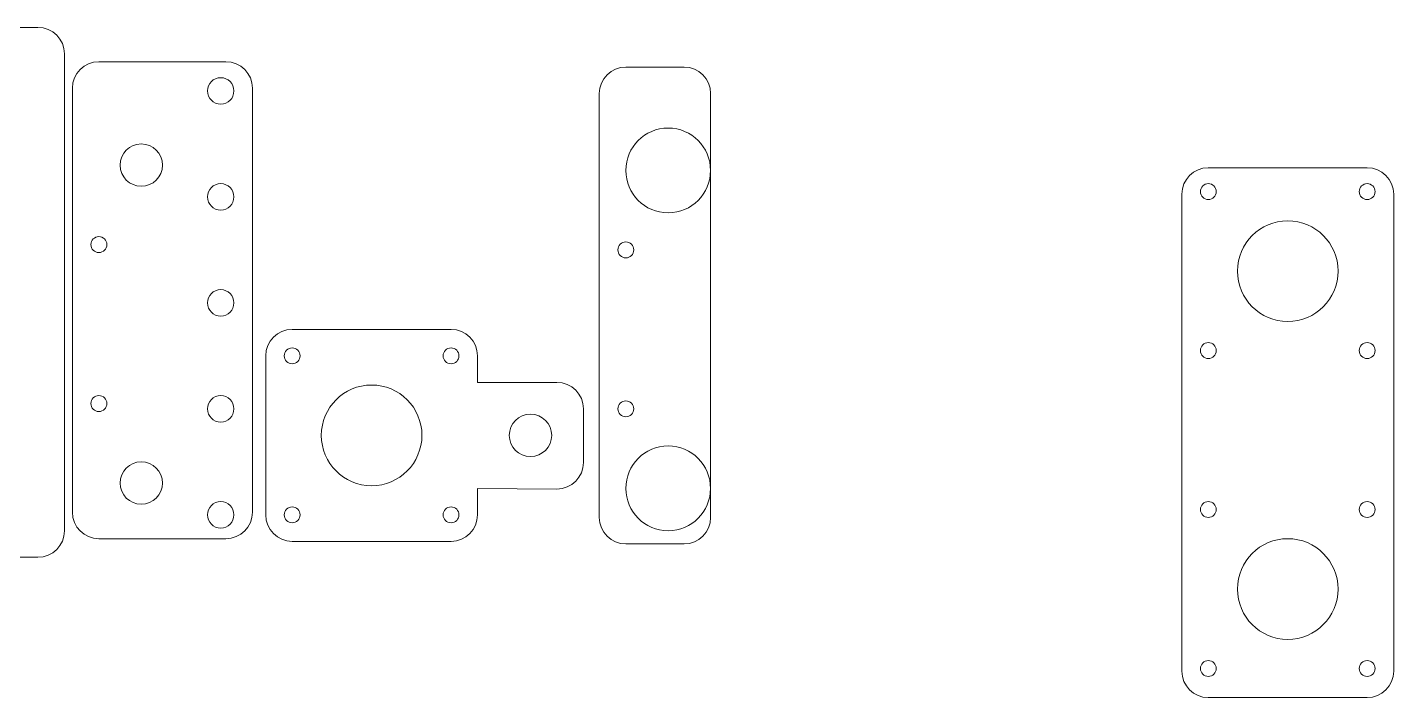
# Model space of a CAD drawing. Header units: centimetres. Extents: x -121 to 177, y -44 to 114.
# Drawn here: x 5.2 to 31, y -21.1 to -8.45 of the extents above; entities that cross this region are included whole.
import ezdxf

# ---------------------------------------------------------------- set-up
doc = ezdxf.new("R2010")
doc.units = ezdxf.units.CM
doc.header["$MEASUREMENT"] = 0
doc.layers.add('Layer 1', color=7, linetype='Continuous')

msp = doc.modelspace()

# ---------------------------------------------------------------- linework, layer by layer
at = {"layer": 'Layer 1', "lineweight": 18}
for points, knots in [([(5.4, -8.45), (5.67609, -8.45), (5.9, -8.67391), (5.9, -8.95), (5.9, -8.95), (5.9, -8.95), (5.9, -17.95), (5.9, -17.95), (5.9, -17.95), (5.9, -18.22609), (5.67609, -18.45), (5.4, -18.45), (5.4, -18.45), (5.4, -18.45), (-10.1, -18.45), (-10.1, -18.45), (-10.1, -18.45), (-10.37609, -18.45), (-10.6, -18.22609), (-10.6, -17.95), (-10.6, -17.95), (-10.6, -17.95), (-10.6, -8.95), (-10.6, -8.95), (-10.6, -8.95), (-10.6, -8.67391), (-10.37609, -8.45), (-10.1, -8.45), (-10.1, -8.45), (-10.1, -8.45), (5.4, -8.45), (5.4, -8.45)], [0, 0, 0, 0, 0.125, 0.125, 0.125, 0.125, 0.25, 0.25, 0.25, 0.25, 0.375, 0.375, 0.375, 0.375, 0.5, 0.5, 0.5, 0.5, 0.625, 0.625, 0.625, 0.625, 0.75, 0.75, 0.75, 0.75, 0.875, 0.875, 0.875, 0.875, 1, 1, 1, 1]), ([(6.55, -18.1), (6.27391, -18.1), (6.05, -17.87609), (6.05, -17.6), (6.05, -17.6), (6.05, -17.6), (6.05, -9.6), (6.05, -9.6), (6.05, -9.6), (6.05, -9.32391), (6.27391, -9.1), (6.55, -9.1), (6.55, -9.1), (6.55, -9.1), (8.95, -9.1), (8.95, -9.1), (8.95, -9.1), (9.22609, -9.1), (9.45, -9.32391), (9.45, -9.6), (9.45, -9.6), (9.45, -9.6), (9.45, -17.6), (9.45, -17.6), (9.45, -17.6), (9.45, -17.87609), (9.22609, -18.1), (8.95, -18.1), (8.95, -18.1), (8.95, -18.1), (6.55, -18.1), (6.55, -18.1)], [0, 0, 0, 0, 0.125, 0.125, 0.125, 0.125, 0.25, 0.25, 0.25, 0.25, 0.375, 0.375, 0.375, 0.375, 0.5, 0.5, 0.5, 0.5, 0.625, 0.625, 0.625, 0.625, 0.75, 0.75, 0.75, 0.75, 0.875, 0.875, 0.875, 0.875, 1, 1, 1, 1]), ([(16.5, -18.2), (16.22391, -18.2), (16, -17.97609), (16, -17.7), (16, -17.7), (16, -17.7), (16, -9.7), (16, -9.7), (16, -9.7), (16, -9.42391), (16.22391, -9.2), (16.5, -9.2), (16.5, -9.2), (16.5, -9.2), (17.6, -9.2), (17.6, -9.2), (17.6, -9.2), (17.87609, -9.2), (18.1, -9.42391), (18.1, -9.7), (18.1, -9.7), (18.1, -9.7), (18.1, -17.7), (18.1, -17.7), (18.1, -17.7), (18.1, -17.97609), (17.87609, -18.2), (17.6, -18.2), (17.6, -18.2), (17.6, -18.2), (16.5, -18.2), (16.5, -18.2)], [0, 0, 0, 0, 0.125, 0.125, 0.125, 0.125, 0.25, 0.25, 0.25, 0.25, 0.375, 0.375, 0.375, 0.375, 0.5, 0.5, 0.5, 0.5, 0.625, 0.625, 0.625, 0.625, 0.75, 0.75, 0.75, 0.75, 0.875, 0.875, 0.875, 0.875, 1, 1, 1, 1]), ([(8.85, -9.9), (8.98805, -9.9), (9.1, -9.78805), (9.1, -9.65), (9.1, -9.65), (9.1, -9.51195), (8.98805, -9.4), (8.85, -9.4), (8.85, -9.4), (8.71195, -9.4), (8.6, -9.51195), (8.6, -9.65), (8.6, -9.65), (8.6, -9.78805), (8.71195, -9.9), (8.85, -9.9)], [0, 0, 0, 0, 0.25, 0.25, 0.25, 0.25, 0.5, 0.5, 0.5, 0.5, 0.75, 0.75, 0.75, 0.75, 1, 1, 1, 1]), ([(16.5, -11.15), (16.5, -10.70825), (16.85825, -10.35), (17.3, -10.35), (17.3, -10.35), (17.74175, -10.35), (18.1, -10.70825), (18.1, -11.15), (18.1, -11.15), (18.1, -11.59175), (17.74175, -11.95), (17.3, -11.95), (17.3, -11.95), (16.85825, -11.95), (16.5, -11.59175), (16.5, -11.15)], [0, 0, 0, 0, 0.25, 0.25, 0.25, 0.25, 0.5, 0.5, 0.5, 0.5, 0.75, 0.75, 0.75, 0.75, 1, 1, 1, 1]), ([(6.95, -11.05), (6.95, -10.82912), (7.12912, -10.65), (7.35, -10.65), (7.35, -10.65), (7.57088, -10.65), (7.75, -10.82912), (7.75, -11.05), (7.75, -11.05), (7.75, -11.27088), (7.57088, -11.45), (7.35, -11.45), (7.35, -11.45), (7.12912, -11.45), (6.95, -11.27088), (6.95, -11.05)], [0, 0, 0, 0, 0.25, 0.25, 0.25, 0.25, 0.5, 0.5, 0.5, 0.5, 0.75, 0.75, 0.75, 0.75, 1, 1, 1, 1]), ([(27.5, -21.1), (27.22391, -21.1), (27, -20.87609), (27, -20.6), (27, -20.6), (27, -20.6), (27, -11.6), (27, -11.6), (27, -11.6), (27, -11.32391), (27.22391, -11.1), (27.5, -11.1), (27.5, -11.1), (27.5, -11.1), (30.5, -11.1), (30.5, -11.1), (30.5, -11.1), (30.77609, -11.1), (31, -11.32391), (31, -11.6), (31, -11.6), (31, -11.6), (31, -20.6), (31, -20.6), (31, -20.6), (31, -20.87609), (30.77609, -21.1), (30.5, -21.1), (30.5, -21.1), (30.5, -21.1), (27.5, -21.1), (27.5, -21.1)], [0, 0, 0, 0, 0.125, 0.125, 0.125, 0.125, 0.25, 0.25, 0.25, 0.25, 0.375, 0.375, 0.375, 0.375, 0.5, 0.5, 0.5, 0.5, 0.625, 0.625, 0.625, 0.625, 0.75, 0.75, 0.75, 0.75, 0.875, 0.875, 0.875, 0.875, 1, 1, 1, 1]), ([(8.85, -11.9), (8.98805, -11.9), (9.1, -11.78805), (9.1, -11.65), (9.1, -11.65), (9.1, -11.51195), (8.98805, -11.4), (8.85, -11.4), (8.85, -11.4), (8.71195, -11.4), (8.6, -11.51195), (8.6, -11.65), (8.6, -11.65), (8.6, -11.78805), (8.71195, -11.9), (8.85, -11.9)], [0, 0, 0, 0, 0.25, 0.25, 0.25, 0.25, 0.5, 0.5, 0.5, 0.5, 0.75, 0.75, 0.75, 0.75, 1, 1, 1, 1]), ([(27.35, -11.55), (27.35, -11.46717), (27.41717, -11.4), (27.5, -11.4), (27.5, -11.4), (27.58283, -11.4), (27.65, -11.46717), (27.65, -11.55), (27.65, -11.55), (27.65, -11.63283), (27.58283, -11.7), (27.5, -11.7), (27.5, -11.7), (27.41717, -11.7), (27.35, -11.63283), (27.35, -11.55)], [0, 0, 0, 0, 0.25, 0.25, 0.25, 0.25, 0.5, 0.5, 0.5, 0.5, 0.75, 0.75, 0.75, 0.75, 1, 1, 1, 1]), ([(30.35, -11.55), (30.35, -11.46717), (30.41717, -11.4), (30.5, -11.4), (30.5, -11.4), (30.58283, -11.4), (30.65, -11.46717), (30.65, -11.55), (30.65, -11.55), (30.65, -11.63283), (30.58283, -11.7), (30.5, -11.7), (30.5, -11.7), (30.41717, -11.7), (30.35, -11.63283), (30.35, -11.55)], [0, 0, 0, 0, 0.25, 0.25, 0.25, 0.25, 0.5, 0.5, 0.5, 0.5, 0.75, 0.75, 0.75, 0.75, 1, 1, 1, 1]), ([(28.05, -13.05), (28.05, -12.52542), (28.47542, -12.1), (29, -12.1), (29, -12.1), (29.52458, -12.1), (29.95, -12.52542), (29.95, -13.05), (29.95, -13.05), (29.95, -13.57458), (29.52458, -14), (29, -14), (29, -14), (28.47542, -14), (28.05, -13.57458), (28.05, -13.05)], [0, 0, 0, 0, 0.25, 0.25, 0.25, 0.25, 0.5, 0.5, 0.5, 0.5, 0.75, 0.75, 0.75, 0.75, 1, 1, 1, 1]), ([(6.4, -12.55), (6.4, -12.46717), (6.46717, -12.4), (6.55, -12.4), (6.55, -12.4), (6.63283, -12.4), (6.7, -12.46717), (6.7, -12.55), (6.7, -12.55), (6.7, -12.63283), (6.63283, -12.7), (6.55, -12.7), (6.55, -12.7), (6.46717, -12.7), (6.4, -12.63283), (6.4, -12.55)], [0, 0, 0, 0, 0.25, 0.25, 0.25, 0.25, 0.5, 0.5, 0.5, 0.5, 0.75, 0.75, 0.75, 0.75, 1, 1, 1, 1]), ([(16.35, -12.65), (16.35, -12.56717), (16.41717, -12.5), (16.5, -12.5), (16.5, -12.5), (16.58283, -12.5), (16.65, -12.56717), (16.65, -12.65), (16.65, -12.65), (16.65, -12.73283), (16.58283, -12.8), (16.5, -12.8), (16.5, -12.8), (16.41717, -12.8), (16.35, -12.73283), (16.35, -12.65)], [0, 0, 0, 0, 0.25, 0.25, 0.25, 0.25, 0.5, 0.5, 0.5, 0.5, 0.75, 0.75, 0.75, 0.75, 1, 1, 1, 1]), ([(8.85, -13.9), (8.98805, -13.9), (9.1, -13.78805), (9.1, -13.65), (9.1, -13.65), (9.1, -13.51195), (8.98805, -13.4), (8.85, -13.4), (8.85, -13.4), (8.71195, -13.4), (8.6, -13.51195), (8.6, -13.65), (8.6, -13.65), (8.6, -13.78805), (8.71195, -13.9), (8.85, -13.9)], [0, 0, 0, 0, 0.25, 0.25, 0.25, 0.25, 0.5, 0.5, 0.5, 0.5, 0.75, 0.75, 0.75, 0.75, 1, 1, 1, 1]), ([(13.7, -17.65), (13.7, -17.65), (13.7, -17.14999), (13.7, -17.14999), (13.7, -17.14999), (13.7, -17.14999), (15.2, -17.1625), (15.2, -17.1625), (15.2, -17.1625), (15.47609, -17.1625), (15.7, -16.93859), (15.7, -16.6625), (15.7, -16.6625), (15.7, -16.6625), (15.7, -15.65), (15.7, -15.65), (15.7, -15.65), (15.7, -15.37391), (15.47609, -15.15), (15.2, -15.15), (15.2, -15.15), (15.2, -15.15), (13.7, -15.15), (13.7, -15.15), (13.7, -15.15), (13.7, -15.15), (13.7, -14.65), (13.7, -14.65), (13.7, -14.65), (13.7, -14.37391), (13.47609, -14.15), (13.2, -14.15), (13.2, -14.15), (13.2, -14.15), (10.2, -14.15), (10.2, -14.15), (10.2, -14.15), (9.92391, -14.15), (9.7, -14.37391), (9.7, -14.65), (9.7, -14.65), (9.7, -14.65), (9.7, -17.65), (9.7, -17.65), (9.7, -17.65), (9.7, -17.92609), (9.92391, -18.15), (10.2, -18.15), (10.2, -18.15), (10.2, -18.15), (13.2, -18.15), (13.2, -18.15), (13.2, -18.15), (13.47609, -18.15), (13.7, -17.92609), (13.7, -17.65)], [0, 0, 0, 0, 0.07142857, 0.07142857, 0.07142857, 0.07142857, 0.14285714, 0.14285714, 0.14285714, 0.14285714, 0.21428571, 0.21428571, 0.21428571, 0.21428571, 0.28571429, 0.28571429, 0.28571429, 0.28571429, 0.35714286, 0.35714286, 0.35714286, 0.35714286, 0.42857143, 0.42857143, 0.42857143, 0.42857143, 0.5, 0.5, 0.5, 0.5, 0.57142857, 0.57142857, 0.57142857, 0.57142857, 0.64285714, 0.64285714, 0.64285714, 0.64285714, 0.71428571, 0.71428571, 0.71428571, 0.71428571, 0.78571429, 0.78571429, 0.78571429, 0.78571429, 0.85714286, 0.85714286, 0.85714286, 0.85714286, 0.92857143, 0.92857143, 0.92857143, 0.92857143, 1, 1, 1, 1]), ([(27.35, -14.55), (27.35, -14.46717), (27.41717, -14.4), (27.5, -14.4), (27.5, -14.4), (27.58283, -14.4), (27.65, -14.46717), (27.65, -14.55), (27.65, -14.55), (27.65, -14.63283), (27.58283, -14.7), (27.5, -14.7), (27.5, -14.7), (27.41717, -14.7), (27.35, -14.63283), (27.35, -14.55)], [0, 0, 0, 0, 0.25, 0.25, 0.25, 0.25, 0.5, 0.5, 0.5, 0.5, 0.75, 0.75, 0.75, 0.75, 1, 1, 1, 1]), ([(30.35, -14.55), (30.35, -14.46717), (30.41717, -14.4), (30.5, -14.4), (30.5, -14.4), (30.58283, -14.4), (30.65, -14.46717), (30.65, -14.55), (30.65, -14.55), (30.65, -14.63283), (30.58283, -14.7), (30.5, -14.7), (30.5, -14.7), (30.41717, -14.7), (30.35, -14.63283), (30.35, -14.55)], [0, 0, 0, 0, 0.25, 0.25, 0.25, 0.25, 0.5, 0.5, 0.5, 0.5, 0.75, 0.75, 0.75, 0.75, 1, 1, 1, 1]), ([(10.05, -14.65), (10.05, -14.56717), (10.11717, -14.5), (10.2, -14.5), (10.2, -14.5), (10.28283, -14.5), (10.35, -14.56717), (10.35, -14.65), (10.35, -14.65), (10.35, -14.73283), (10.28283, -14.8), (10.2, -14.8), (10.2, -14.8), (10.11717, -14.8), (10.05, -14.73283), (10.05, -14.65)], [0, 0, 0, 0, 0.25, 0.25, 0.25, 0.25, 0.5, 0.5, 0.5, 0.5, 0.75, 0.75, 0.75, 0.75, 1, 1, 1, 1]), ([(13.05, -14.65), (13.05, -14.56717), (13.11717, -14.5), (13.2, -14.5), (13.2, -14.5), (13.28283, -14.5), (13.35, -14.56717), (13.35, -14.65), (13.35, -14.65), (13.35, -14.73283), (13.28283, -14.8), (13.2, -14.8), (13.2, -14.8), (13.11717, -14.8), (13.05, -14.73283), (13.05, -14.65)], [0, 0, 0, 0, 0.25, 0.25, 0.25, 0.25, 0.5, 0.5, 0.5, 0.5, 0.75, 0.75, 0.75, 0.75, 1, 1, 1, 1]), ([(10.75, -16.15), (10.75, -15.62542), (11.17542, -15.2), (11.7, -15.2), (11.7, -15.2), (12.22458, -15.2), (12.65, -15.62542), (12.65, -16.15), (12.65, -16.15), (12.65, -16.67458), (12.22458, -17.1), (11.7, -17.1), (11.7, -17.1), (11.17542, -17.1), (10.75, -16.67458), (10.75, -16.15)], [0, 0, 0, 0, 0.25, 0.25, 0.25, 0.25, 0.5, 0.5, 0.5, 0.5, 0.75, 0.75, 0.75, 0.75, 1, 1, 1, 1]), ([(6.4, -15.55), (6.4, -15.46717), (6.46717, -15.4), (6.55, -15.4), (6.55, -15.4), (6.63283, -15.4), (6.7, -15.46717), (6.7, -15.55), (6.7, -15.55), (6.7, -15.63283), (6.63283, -15.7), (6.55, -15.7), (6.55, -15.7), (6.46717, -15.7), (6.4, -15.63283), (6.4, -15.55)], [0, 0, 0, 0, 0.25, 0.25, 0.25, 0.25, 0.5, 0.5, 0.5, 0.5, 0.75, 0.75, 0.75, 0.75, 1, 1, 1, 1]), ([(8.85, -15.9), (8.98805, -15.9), (9.1, -15.78805), (9.1, -15.65), (9.1, -15.65), (9.1, -15.51195), (8.98805, -15.4), (8.85, -15.4), (8.85, -15.4), (8.71195, -15.4), (8.6, -15.51195), (8.6, -15.65), (8.6, -15.65), (8.6, -15.78805), (8.71195, -15.9), (8.85, -15.9)], [0, 0, 0, 0, 0.25, 0.25, 0.25, 0.25, 0.5, 0.5, 0.5, 0.5, 0.75, 0.75, 0.75, 0.75, 1, 1, 1, 1]), ([(16.35, -15.65), (16.35, -15.56717), (16.41717, -15.5), (16.5, -15.5), (16.5, -15.5), (16.58283, -15.5), (16.65, -15.56717), (16.65, -15.65), (16.65, -15.65), (16.65, -15.73283), (16.58283, -15.8), (16.5, -15.8), (16.5, -15.8), (16.41717, -15.8), (16.35, -15.73283), (16.35, -15.65)], [0, 0, 0, 0, 0.25, 0.25, 0.25, 0.25, 0.5, 0.5, 0.5, 0.5, 0.75, 0.75, 0.75, 0.75, 1, 1, 1, 1]), ([(14.3, -16.15), (14.3, -15.92912), (14.47912, -15.75), (14.7, -15.75), (14.7, -15.75), (14.92088, -15.75), (15.1, -15.92912), (15.1, -16.15), (15.1, -16.15), (15.1, -16.37088), (14.92088, -16.55), (14.7, -16.55), (14.7, -16.55), (14.47912, -16.55), (14.3, -16.37088), (14.3, -16.15)], [0, 0, 0, 0, 0.25, 0.25, 0.25, 0.25, 0.5, 0.5, 0.5, 0.5, 0.75, 0.75, 0.75, 0.75, 1, 1, 1, 1]), ([(16.5, -17.15), (16.5, -16.70825), (16.85825, -16.35), (17.3, -16.35), (17.3, -16.35), (17.74175, -16.35), (18.1, -16.70825), (18.1, -17.15), (18.1, -17.15), (18.1, -17.59175), (17.74175, -17.95), (17.3, -17.95), (17.3, -17.95), (16.85825, -17.95), (16.5, -17.59175), (16.5, -17.15)], [0, 0, 0, 0, 0.25, 0.25, 0.25, 0.25, 0.5, 0.5, 0.5, 0.5, 0.75, 0.75, 0.75, 0.75, 1, 1, 1, 1]), ([(6.95, -17.05), (6.95, -16.82912), (7.12912, -16.65), (7.35, -16.65), (7.35, -16.65), (7.57088, -16.65), (7.75, -16.82912), (7.75, -17.05), (7.75, -17.05), (7.75, -17.27088), (7.57088, -17.45), (7.35, -17.45), (7.35, -17.45), (7.12912, -17.45), (6.95, -17.27088), (6.95, -17.05)], [0, 0, 0, 0, 0.25, 0.25, 0.25, 0.25, 0.5, 0.5, 0.5, 0.5, 0.75, 0.75, 0.75, 0.75, 1, 1, 1, 1]), ([(8.85, -17.9), (8.98805, -17.9), (9.1, -17.78805), (9.1, -17.65), (9.1, -17.65), (9.1, -17.51195), (8.98805, -17.4), (8.85, -17.4), (8.85, -17.4), (8.71195, -17.4), (8.6, -17.51195), (8.6, -17.65), (8.6, -17.65), (8.6, -17.78805), (8.71195, -17.9), (8.85, -17.9)], [0, 0, 0, 0, 0.25, 0.25, 0.25, 0.25, 0.5, 0.5, 0.5, 0.5, 0.75, 0.75, 0.75, 0.75, 1, 1, 1, 1]), ([(10.05, -17.65), (10.05, -17.56717), (10.11717, -17.5), (10.2, -17.5), (10.2, -17.5), (10.28283, -17.5), (10.35, -17.56717), (10.35, -17.65), (10.35, -17.65), (10.35, -17.73283), (10.28283, -17.8), (10.2, -17.8), (10.2, -17.8), (10.11717, -17.8), (10.05, -17.73283), (10.05, -17.65)], [0, 0, 0, 0, 0.25, 0.25, 0.25, 0.25, 0.5, 0.5, 0.5, 0.5, 0.75, 0.75, 0.75, 0.75, 1, 1, 1, 1]), ([(13.05, -17.65), (13.05, -17.56717), (13.11717, -17.5), (13.2, -17.5), (13.2, -17.5), (13.28283, -17.5), (13.35, -17.56717), (13.35, -17.65), (13.35, -17.65), (13.35, -17.73283), (13.28283, -17.8), (13.2, -17.8), (13.2, -17.8), (13.11717, -17.8), (13.05, -17.73283), (13.05, -17.65)], [0, 0, 0, 0, 0.25, 0.25, 0.25, 0.25, 0.5, 0.5, 0.5, 0.5, 0.75, 0.75, 0.75, 0.75, 1, 1, 1, 1]), ([(27.35, -17.55), (27.35, -17.46717), (27.41717, -17.4), (27.5, -17.4), (27.5, -17.4), (27.58283, -17.4), (27.65, -17.46717), (27.65, -17.55), (27.65, -17.55), (27.65, -17.63283), (27.58283, -17.7), (27.5, -17.7), (27.5, -17.7), (27.41717, -17.7), (27.35, -17.63283), (27.35, -17.55)], [0, 0, 0, 0, 0.25, 0.25, 0.25, 0.25, 0.5, 0.5, 0.5, 0.5, 0.75, 0.75, 0.75, 0.75, 1, 1, 1, 1]), ([(30.35, -17.55), (30.35, -17.46717), (30.41717, -17.4), (30.5, -17.4), (30.5, -17.4), (30.58283, -17.4), (30.65, -17.46717), (30.65, -17.55), (30.65, -17.55), (30.65, -17.63283), (30.58283, -17.7), (30.5, -17.7), (30.5, -17.7), (30.41717, -17.7), (30.35, -17.63283), (30.35, -17.55)], [0, 0, 0, 0, 0.25, 0.25, 0.25, 0.25, 0.5, 0.5, 0.5, 0.5, 0.75, 0.75, 0.75, 0.75, 1, 1, 1, 1]), ([(28.05, -19.05), (28.05, -18.52542), (28.47542, -18.1), (29, -18.1), (29, -18.1), (29.52458, -18.1), (29.95, -18.52542), (29.95, -19.05), (29.95, -19.05), (29.95, -19.57458), (29.52458, -20), (29, -20), (29, -20), (28.47542, -20), (28.05, -19.57458), (28.05, -19.05)], [0, 0, 0, 0, 0.25, 0.25, 0.25, 0.25, 0.5, 0.5, 0.5, 0.5, 0.75, 0.75, 0.75, 0.75, 1, 1, 1, 1]), ([(27.35, -20.55), (27.35, -20.46717), (27.41717, -20.4), (27.5, -20.4), (27.5, -20.4), (27.58283, -20.4), (27.65, -20.46717), (27.65, -20.55), (27.65, -20.55), (27.65, -20.63283), (27.58283, -20.7), (27.5, -20.7), (27.5, -20.7), (27.41717, -20.7), (27.35, -20.63283), (27.35, -20.55)], [0, 0, 0, 0, 0.25, 0.25, 0.25, 0.25, 0.5, 0.5, 0.5, 0.5, 0.75, 0.75, 0.75, 0.75, 1, 1, 1, 1]), ([(30.35, -20.55), (30.35, -20.46717), (30.41717, -20.4), (30.5, -20.4), (30.5, -20.4), (30.58283, -20.4), (30.65, -20.46717), (30.65, -20.55), (30.65, -20.55), (30.65, -20.63283), (30.58283, -20.7), (30.5, -20.7), (30.5, -20.7), (30.41717, -20.7), (30.35, -20.63283), (30.35, -20.55)], [0, 0, 0, 0, 0.25, 0.25, 0.25, 0.25, 0.5, 0.5, 0.5, 0.5, 0.75, 0.75, 0.75, 0.75, 1, 1, 1, 1])]:
    msp.add_open_spline(points, degree=3, knots=knots, dxfattribs=at)

doc.saveas('drawing.dxf')
